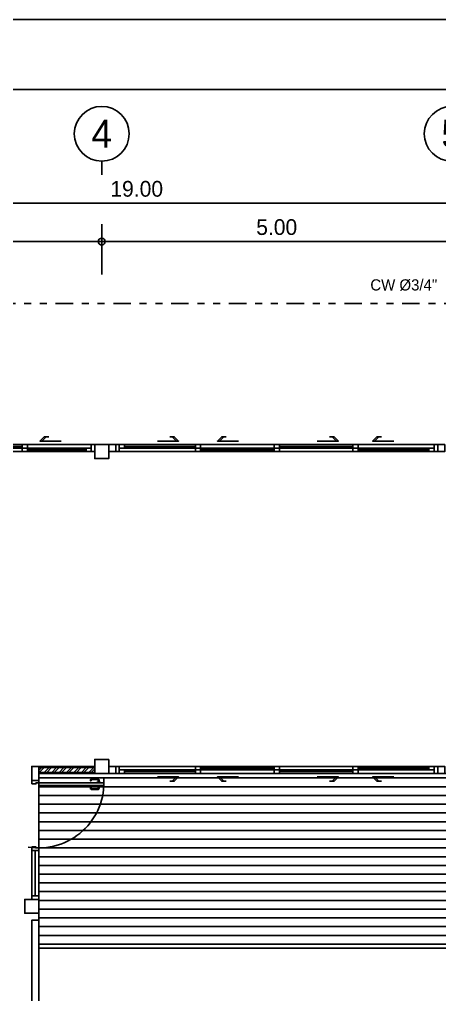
# Model space of a CAD drawing. Header units: inches. Extents: x -1366 to 1207, y -585 to 2554.
# Drawn here: x 733.08 to 739.08, y 2029.37 to 2043.31 of the extents above; entities that cross this region are included whole.
import ezdxf
from ezdxf.enums import TextEntityAlignment as Align

# ---------------------------------------------------------------- set-up
doc = ezdxf.new("R2010")
doc.units = ezdxf.units.IN
doc.header["$MEASUREMENT"] = 0
doc.header["$PDSIZE"] = 0.05
doc.linetypes.add('DIVIDE2', pattern=[0.625, 0.25, -0.125, 0, -0.125, 0, -0.125])
doc.layers.get('DEFPOINTS').update_dxf_attribs({"linetype": 'CONTINUOUS'})
doc.layers.add('Bodr A3', color=13, linetype='CONTINUOUS', plot=False)
for name, color, linetype in [('COLD WATER PIPE', 3, 'DIVIDE2'), ('COLM', 3, 'CONTINUOUS'), ('DIM', 7, 'CONTINUOUS'), ('DIMS-BUBL', 5, 'CONTINUOUS'), ('DOOR', 7, 'CONTINUOUS'), ('Floor-2', 9, 'CONTINUOUS'), ('Floor-Wood', 37, 'CONTINUOUS'), ('GRID-BUBL', 5, 'CONTINUOUS'), ('GRID-TEXT', 3, 'CONTINUOUS'), ('HEAD', 7, 'CONTINUOUS'), ('TEXT', 4, 'CONTINUOUS'), ('WALL', 7, 'CONTINUOUS'), ('WALL_HATC', 251, 'CONTINUOUS'), ('wind', 7, 'CONTINUOUS')]:
    doc.layers.add(name, color=color, linetype=linetype)
doc.styles.get("Standard").update_dxf_attribs({"font": 'CordiaUPC.ttf'})
doc.styles.add('style10', font='THSarabun.ttf')
doc.styles.add('style5', font='THSarabun.ttf')
doc.styles.add('THAIWIN', font='CordiaUPC.ttf')
doc.dimstyles.new('C-C100', dxfattribs={"dimtxt": 0.225, "dimasz": 0.15, "dimexe": 0.25, "dimexo": 0, "dimgap": 0.09, "dimtad": 1, "dimtih": 1, "dimtoh": 1, "dimzin": 0, "dimdsep": 46, "dimtxsty": 'style10', "dimblk1": 'B-2', "dimblk2": 'B-2', "dimsah": 1, "dimcen": 0.09, "dimdle": 0.18, "dimclrd": 1, "dimclre": 7, "dimclrt": 4, "dimadec": 0, "dimazin": 0, "dimtfac": 1, "dimtix": 1, "dimtmove": 2, "dimatfit": 3, "dimldrblk": 'B-2', "dimfxl": 1, "dimtolj": 1, "dimtzin": 0, "dimarcsym": 0})
doc.dimstyles.new('C-CC100', dxfattribs={"dimtxt": 0.225, "dimasz": 0.15, "dimexe": 0.25, "dimexo": 0, "dimgap": 0.09, "dimtad": 1, "dimtih": 1, "dimtoh": 1, "dimzin": 0, "dimdsep": 46, "dimtxsty": 'style10', "dimblk1": 'B-2', "dimblk2": 'B-2', "dimsah": 1, "dimcen": 0.09, "dimdle": 0.18, "dimclrd": 1, "dimclre": 7, "dimclrt": 2, "dimadec": 0, "dimazin": 0, "dimtfac": 1, "dimtix": 1, "dimtmove": 2, "dimatfit": 3, "dimldrblk": 'B-2', "dimfxl": 1, "dimtolj": 1, "dimtzin": 0, "dimarcsym": 0})

# ---------------------------------------------------------------- blocks, each defined once
blk = doc.blocks.new('B-2')
at = {"layer": 'DIM', "color": 2}
blk.add_line((0, 1), (0, -1), dxfattribs=at)
at = {"layer": 'DIM'}
blk.add_line((-1, 0), (1, 0), dxfattribs=at)
at = {"layer": 'DIM', "color": 2}
blk.add_circle((0, 0), 0.325, dxfattribs=at)
blk = doc.blocks.new('*D737')
at = {"layer": 'DEFPOINTS', "color": 0, "transparency": 16777216}
for p in [(744.251, 2040.683), (725.251, 2040.1), (744.251, 2040.1)]:
    blk.add_point(p, dxfattribs=at)
at = {"layer": 'DIM', "color": 7, "lineweight": -2, "transparency": 16777216}
for p, q in [((725.251, 2040.1), (725.251, 2040.933)), ((744.251, 2040.1), (744.251, 2040.933))]:
    blk.add_line(p, q, dxfattribs=at)
at = {"layer": 'DIM', "color": 1, "lineweight": -2, "transparency": 16777216}
blk.add_line((725.401, 2040.683), (744.101, 2040.683), dxfattribs=at)
at = {"layer": 'DIM', "color": 1, "lineweight": -2, "transparency": 16777216, "xscale": 0.15, "yscale": 0.15, "zscale": 0.15, "rotation": 180}
blk.add_blockref('B-2', (725.251, 2040.683), dxfattribs=at)
at = {"layer": 'DIM', "color": 1, "lineweight": -2, "transparency": 16777216, "xscale": 0.15, "yscale": 0.15, "zscale": 0.15}
blk.add_blockref('B-2', (744.251, 2040.683), dxfattribs=at)
at = {"layer": 'DIM', "color": 2, "transparency": 16777216, "insert": (734.751, 2040.888), "char_height": 0.225, "attachment_point": 5, "style": 'style10'}
blk.add_mtext('\\A1;19.00', dxfattribs=at)
blk = doc.blocks.new('*D739')
at = {"layer": 'DEFPOINTS', "color": 0, "transparency": 16777216}
for p in [(729.751, 2040.136), (734.251, 2039.663), (729.751, 2039.643)]:
    blk.add_point(p, dxfattribs=at)
at = {"layer": 'DIM', "color": 7, "lineweight": -2, "transparency": 16777216}
for p, q in [((729.751, 2039.643), (729.751, 2040.386)), ((734.251, 2039.663), (734.251, 2040.386))]:
    blk.add_line(p, q, dxfattribs=at)
at = {"layer": 'DIM', "color": 1, "lineweight": -2, "transparency": 16777216}
blk.add_line((734.101, 2040.136), (729.901, 2040.136), dxfattribs=at)
at = {"layer": 'DIM', "color": 1, "lineweight": -2, "transparency": 16777216, "xscale": 0.15, "yscale": 0.15, "zscale": 0.15, "rotation": 180}
blk.add_blockref('B-2', (729.751, 2040.136), dxfattribs=at)
at = {"layer": 'DIM', "color": 1, "lineweight": -2, "transparency": 16777216, "xscale": 0.15, "yscale": 0.15, "zscale": 0.15}
blk.add_blockref('B-2', (734.251, 2040.136), dxfattribs=at)
at = {"layer": 'DIM', "color": 4, "transparency": 16777216, "insert": (732.001, 2040.342), "char_height": 0.225, "attachment_point": 5, "style": 'style10'}
blk.add_mtext('\\A1;4.50', dxfattribs=at)
blk = doc.blocks.new('S-BBUP')
at = {"layer": 'GRID-BUBL'}
blk.add_line((0, 0.25), (0, 0), dxfattribs=at)
blk.add_circle((0, 0.75), 0.5, dxfattribs=at)
at = {"layer": 'GRID-TEXT'}
blk.add_attdef('X', text='', height=0.5, dxfattribs=at).set_placement((0, 0.75), align=Align.MIDDLE)
blk = doc.blocks.new('*D750')
at = {"layer": 'DEFPOINTS', "color": 0, "transparency": 16777216}
for p in [(739.251, 2040.136), (734.251, 2039.663), (739.251, 2039.643)]:
    blk.add_point(p, dxfattribs=at)
at = {"layer": 'DIM', "color": 7, "lineweight": -2, "transparency": 16777216}
for p, q in [((734.251, 2039.663), (734.251, 2040.386)), ((739.251, 2039.643), (739.251, 2040.386))]:
    blk.add_line(p, q, dxfattribs=at)
at = {"layer": 'DIM', "color": 1, "lineweight": -2, "transparency": 16777216}
blk.add_line((734.401, 2040.136), (739.101, 2040.136), dxfattribs=at)
at = {"layer": 'DIM', "color": 1, "lineweight": -2, "transparency": 16777216, "xscale": 0.15, "yscale": 0.15, "zscale": 0.15, "rotation": 180}
blk.add_blockref('B-2', (734.251, 2040.136), dxfattribs=at)
at = {"layer": 'DIM', "color": 1, "lineweight": -2, "transparency": 16777216, "xscale": 0.15, "yscale": 0.15, "zscale": 0.15}
blk.add_blockref('B-2', (739.251, 2040.136), dxfattribs=at)
at = {"layer": 'DIM', "color": 4, "transparency": 16777216, "insert": (736.751, 2040.341), "char_height": 0.225, "attachment_point": 5, "style": 'style10'}
blk.add_mtext('\\A1;5.00', dxfattribs=at)
blk = doc.blocks.new('DR100SL9')
at = {"layer": 'DOOR'}
for points in [[(0.418, 0.986), (0.418, 0.929), (0.425, 0.929), (0.425, 0.986)], [(0.425, 1.03), (0.425, 0.1), (0.465, 0.1), (0.465, 1.03)], [(0.472, 0.986), (0.472, 0.929), (0.465, 0.929), (0.465, 0.986)], [(-0.45, 0), (-0.5, 0), (-0.5, 0.1), (-0.465, 0.1), (-0.465, 0.06), (-0.45, 0.06)], [(0.45, 0), (0.5, 0), (0.5, 0.1), (0.465, 0.1), (0.465, 0.06), (0.45, 0.06)]]:
    blk.add_lwpolyline(points, close=True, dxfattribs=at)
for points in [[(0.418, 0.961), (0.385, 0.961, 0.414214), (0.369, 0.945), (0.369, 0.853, 0.414214), (0.385, 0.837), (0.394, 0.837), (0.394, 0.847), (0.385, 0.847, -0.414214), (0.379, 0.853), (0.379, 0.945, -0.414214), (0.385, 0.951), (0.418, 0.951)], [(0.472, 0.961), (0.505, 0.961, -0.414214), (0.521, 0.945), (0.521, 0.853, -0.414214), (0.505, 0.837), (0.496, 0.837), (0.496, 0.847), (0.505, 0.847, 0.414214), (0.511, 0.853), (0.511, 0.945, 0.414214), (0.505, 0.951), (0.472, 0.951)]]:
    blk.add_lwpolyline(points, format="xyb", dxfattribs=at)
at = {"layer": 'DOOR', "color": 251}
blk.add_arc((0.465, 0.1), 0.93, 86.0985, 189.2571, dxfattribs=at)

msp = doc.modelspace()

# ---------------------------------------------------------------- hatches: boundary and pattern name
at = {"layer": 'Floor-Wood'}
h = msp.add_hatch(dxfattribs=at)
h.set_pattern_fill('LINE', color=256)
h.set_pattern_definition([(0, (738.80148, 2046.71807), (0, 0.125), [])])
h.paths.add_polyline_path([(733.3515, 2030.0332), (744.3515, 2030.0332), (744.3515, 2032.5332), (733.3515, 2032.5332)])
at = {"layer": 'WALL_HATC'}
h = msp.add_hatch(dxfattribs=at)
h.set_pattern_fill('ANSI32', color=256, scale=0.2, angle=179.99694, style=0)
h.set_pattern_definition([(224.99694, (703.184735, 2041.513254), (0.05303018, -0.05303584), []), (224.99694, (703.14938, 2041.513256), (0.05303018, -0.05303584), [])])
h.paths.add_polyline_path([(733.3515, 2032.5482), (734.1515, 2032.5482), (734.1515, 2032.6182), (733.3515, 2032.6182)])

# ---------------------------------------------------------------- linework, layer by layer
at = {"layer": 'Bodr A3'}
msp.add_lwpolyline([(712.6165, 2013.6098), (754.6165, 2013.6098), (754.6165, 2043.3098), (712.6165, 2043.3098)], close=True, dxfattribs=at)
at = {"layer": 'COLD WATER PIPE'}
msp.add_lwpolyline([(747.0422, 2039.2518), (723.403, 2039.2518)], dxfattribs=at)
at = {"layer": 'COLM'}
for points in [[(734.3515, 2037.2332), (734.3515, 2037.0332), (734.1515, 2037.0332), (734.1515, 2037.2332)], [(734.3515, 2032.7332), (734.3515, 2032.5332), (734.1515, 2032.5332), (734.1515, 2032.7332)], [(733.3515, 2030.7332), (733.3515, 2030.5332), (733.1515, 2030.5332), (733.1515, 2030.7332)]]:
    msp.add_lwpolyline(points, close=True, dxfattribs=at)
at = {"layer": 'Floor-2'}
msp.add_lwpolyline([(733.3515, 2030.0332), (744.3515, 2030.0332), (744.3515, 2032.5332), (733.3515, 2032.5332)], close=True, dxfattribs=at)
at = {"layer": 'HEAD', "color": 5}
msp.add_lwpolyline([(713.6165, 2016.6824), (753.6165, 2016.6824), (753.6165, 2042.3098), (713.6165, 2042.3098)], close=True, dxfattribs=at)
at = {"layer": 'WALL'}
for points in [[(734.3515, 2037.2332), (734.3515, 2037.1332), (734.4515, 2037.1332), (734.4515, 2037.2332)], [(739.1515, 2037.2332), (739.1515, 2037.1332), (739.0515, 2037.1332), (739.0515, 2037.2332)], [(733.2515, 2032.4332), (733.2515, 2032.6332), (733.3515, 2032.6332), (733.3515, 2032.4332)], [(733.3515, 2032.6332), (734.1515, 2032.6332), (734.1515, 2032.5332), (733.3515, 2032.5332)], [(734.3515, 2032.5332), (734.3515, 2032.6332), (734.4515, 2032.6332), (734.4515, 2032.5332)], [(739.1515, 2032.5332), (739.1515, 2032.6332), (739.0515, 2032.6332), (739.0515, 2032.5332)]]:
    msp.add_lwpolyline(points, close=True, dxfattribs=at)
at = {"layer": 'WALL_HATC'}
msp.add_lwpolyline([(733.3515, 2032.5482), (734.1515, 2032.5482), (734.1515, 2032.6182), (733.3515, 2032.6182)], close=True, dxfattribs=at)
at = {"layer": 'wind'}
for p, q in [((733.114, 2037.2082), (732.2765, 2037.2082)), ((733.189, 2037.1582), (734.0265, 2037.1582)), ((735.589, 2037.2081), (734.5765, 2037.2081)), ((735.664, 2037.1581), (736.714, 2037.1582)), ((737.839, 2037.2082), (736.789, 2037.2082)), ((737.914, 2037.1582), (738.9265, 2037.1582)), ((735.589, 2032.5582), (734.5765, 2032.5582)), ((735.664, 2032.6082), (736.714, 2032.6082)), ((737.839, 2032.5582), (736.789, 2032.5582)), ((737.914, 2032.6082), (738.9265, 2032.6082))]:
    msp.add_line(p, q, dxfattribs=at)
at = {"layer": 'wind', "color": 8}
for p, q in [((733.3973, 2037.2832), (733.6701, 2037.2832)), ((735.3204, 2037.2832), (735.0476, 2037.2832)), ((735.9325, 2037.2832), (736.2053, 2037.2832)), ((737.6034, 2037.2832), (737.3306, 2037.2832)), ((738.1495, 2037.2832), (738.4224, 2037.2832)), ((735.3204, 2032.4831), (735.0476, 2032.4831)), ((735.9325, 2032.4831), (736.2053, 2032.4831)), ((737.6034, 2032.4832), (737.3306, 2032.4832)), ((738.1495, 2032.4832), (738.4224, 2032.4832))]:
    msp.add_line(p, q, dxfattribs=at)
for points in [[(733.4592, 2037.345), (733.3973, 2037.2832), (733.369, 2037.2832), (733.4309, 2037.345), (733.4592, 2037.345), (733.494, 2037.345)], [(735.2586, 2037.345), (735.3204, 2037.2832), (735.3487, 2037.2832), (735.2869, 2037.345), (735.2586, 2037.345), (735.2237, 2037.345)], [(735.9944, 2037.345), (735.9325, 2037.2832), (735.9042, 2037.2832), (735.9661, 2037.345), (735.9944, 2037.345), (736.0292, 2037.345)], [(737.5416, 2037.345), (737.6034, 2037.2832), (737.6317, 2037.2832), (737.5698, 2037.345), (737.5416, 2037.345), (737.5067, 2037.345)], [(738.2114, 2037.345), (738.1495, 2037.2832), (738.1213, 2037.2832), (738.1831, 2037.345), (738.2114, 2037.345), (738.2463, 2037.345)], [(735.2586, 2032.4213), (735.3204, 2032.4831), (735.3487, 2032.4831), (735.2869, 2032.4213), (735.2586, 2032.4213), (735.2237, 2032.4213)], [(735.9944, 2032.4213), (735.9325, 2032.4831), (735.9042, 2032.4831), (735.9661, 2032.4213), (735.9944, 2032.4213), (736.0292, 2032.4213)], [(737.5416, 2032.4213), (737.6034, 2032.4832), (737.6317, 2032.4832), (737.5698, 2032.4213), (737.5416, 2032.4213), (737.5067, 2032.4213)], [(738.2114, 2032.4213), (738.1495, 2032.4832), (738.1213, 2032.4832), (738.1831, 2032.4213), (738.2114, 2032.4213), (738.2463, 2032.4213)]]:
    msp.add_lwpolyline(points, dxfattribs=at)
for points in [[(732.1515, 2037.2332), (734.1515, 2037.2332), (734.1515, 2037.1332), (732.1515, 2037.1332)], [(733.114, 2037.1832), (732.2765, 2037.1832), (732.2765, 2037.2332), (733.114, 2037.2332)], [(734.1015, 2037.1332), (733.189, 2037.1332), (733.189, 2037.1832), (734.1015, 2037.1832)], [(734.4515, 2037.2332), (739.0515, 2037.2332), (739.0515, 2037.1332), (734.4515, 2037.1332)], [(734.5015, 2037.2331), (735.589, 2037.2331), (735.589, 2037.1831), (734.5015, 2037.1831)], [(735.664, 2037.1831), (736.714, 2037.1832), (736.714, 2037.1332), (735.664, 2037.1331)], [(737.839, 2037.1832), (736.789, 2037.1832), (736.789, 2037.2332), (737.839, 2037.2332)], [(739.0015, 2037.1332), (737.914, 2037.1332), (737.914, 2037.1832), (739.0015, 2037.1832)], [(734.4515, 2032.5332), (739.0515, 2032.5332), (739.0515, 2032.6332), (734.4515, 2032.6332)], [(734.5015, 2032.5332), (735.589, 2032.5332), (735.589, 2032.5832), (734.5015, 2032.5832)], [(735.664, 2032.5832), (736.714, 2032.5832), (736.714, 2032.6332), (735.664, 2032.6332)], [(737.839, 2032.5832), (736.789, 2032.5832), (736.789, 2032.5332), (737.839, 2032.5332)], [(739.0015, 2032.6332), (737.914, 2032.6332), (737.914, 2032.5832), (739.0015, 2032.5832)], [(733.2515, 2030.7332), (733.3515, 2030.7332), (733.3515, 2031.4332), (733.2515, 2031.4332)], [(733.3515, 2026.3332), (733.3515, 2030.4332), (733.2515, 2030.4332), (733.2515, 2026.3332)]]:
    msp.add_lwpolyline(points, close=True, dxfattribs=at)
at = {"layer": 'wind'}
for points in [[(733.189, 2037.1832), (733.114, 2037.1832), (733.114, 2037.2332), (733.189, 2037.2332)], [(733.189, 2037.1832), (733.114, 2037.1832), (733.114, 2037.1332), (733.189, 2037.1332)], [(734.1015, 2037.1832), (734.0265, 2037.1832), (734.0265, 2037.1332), (734.1015, 2037.1332)], [(734.1015, 2037.2332), (734.1515, 2037.2332), (734.1515, 2037.1332), (734.1015, 2037.1332)], [(734.4515, 2037.2332), (734.5015, 2037.2332), (734.5015, 2037.1332), (734.4515, 2037.1332)], [(734.5015, 2037.1831), (734.5765, 2037.1831), (734.5765, 2037.2331), (734.5015, 2037.2331)], [(735.589, 2037.1831), (735.664, 2037.1831), (735.664, 2037.2331), (735.589, 2037.2331)], [(735.589, 2037.1831), (735.664, 2037.1831), (735.664, 2037.1331), (735.589, 2037.1331)], [(736.714, 2037.1832), (736.789, 2037.1832), (736.789, 2037.2332), (736.714, 2037.2332)], [(736.789, 2037.1832), (736.714, 2037.1832), (736.714, 2037.1332), (736.789, 2037.1332)], [(737.914, 2037.1832), (737.839, 2037.1832), (737.839, 2037.2332), (737.914, 2037.2332)], [(737.914, 2037.1832), (737.839, 2037.1832), (737.839, 2037.1332), (737.914, 2037.1332)], [(739.0015, 2037.1832), (738.9265, 2037.1832), (738.9265, 2037.1332), (739.0015, 2037.1332)], [(739.0015, 2037.2332), (739.0515, 2037.2332), (739.0515, 2037.1332), (739.0015, 2037.1332)], [(734.4515, 2032.5332), (734.5015, 2032.5332), (734.5015, 2032.6332), (734.4515, 2032.6332)], [(734.5015, 2032.5832), (734.5765, 2032.5832), (734.5765, 2032.5332), (734.5015, 2032.5332)], [(735.589, 2032.5832), (735.664, 2032.5832), (735.664, 2032.6332), (735.589, 2032.6332)], [(735.589, 2032.5832), (735.664, 2032.5832), (735.664, 2032.5332), (735.589, 2032.5332)], [(736.789, 2032.5832), (736.714, 2032.5832), (736.714, 2032.6332), (736.789, 2032.6332)], [(736.714, 2032.5832), (736.789, 2032.5832), (736.789, 2032.5332), (736.714, 2032.5332)], [(737.914, 2032.5832), (737.839, 2032.5832), (737.839, 2032.6332), (737.914, 2032.6332)], [(737.914, 2032.5832), (737.839, 2032.5832), (737.839, 2032.5332), (737.914, 2032.5332)], [(739.0015, 2032.5832), (738.9265, 2032.5832), (738.9265, 2032.6332), (739.0015, 2032.6332)], [(739.0015, 2032.5332), (739.0515, 2032.5332), (739.0515, 2032.6332), (739.0015, 2032.6332)], [(733.2515, 2030.7332), (733.2515, 2030.7832), (733.3515, 2030.7832), (733.3515, 2030.7332)]]:
    msp.add_lwpolyline(points, close=True, dxfattribs=at)
msp.add_lwpolyline([(733.3015, 2030.7832), (733.3015, 2031.4332)], dxfattribs=at)

# ---------------------------------------------------------------- block references
at = {"layer": 'DIMS-BUBL'}
ref = msp.add_blockref('S-BBUP', (734.2515, 2041.0882), dxfattribs=dict(at, xscale=0.7840000000000128, yscale=0.7840000000000128, zscale=0.7840000000000128))
ref.add_attrib('X', '4', dxfattribs={"layer": 'GRID-TEXT', "color": 2, "height": 0.4, "style": 'style5'}).set_placement((734.2515, 2041.6762), align=Align.MIDDLE)
ref = msp.add_blockref('S-BBUP', (739.2515, 2041.0882), dxfattribs=dict(at, xscale=0.7840000000000128, yscale=0.7840000000000128, zscale=0.7840000000000128))
ref.add_attrib('X', '5', dxfattribs={"layer": 'GRID-TEXT', "color": 2, "height": 0.4, "style": 'style5'}).set_placement((739.2515, 2041.6762), align=Align.MIDDLE)
at = {"layer": 'WALL', "xscale": -1, "rotation": 270}
msp.add_blockref('DR100SL9', (733.2515, 2031.9332), dxfattribs=at)

# ---------------------------------------------------------------- texts
at = {"layer": 'TEXT', "color": 7, "style": 'THAIWIN'}
msp.add_text('CW %%C3/4"', height=0.16, dxfattribs=at).set_placement((738.0884, 2039.516), align=Align.MIDDLE_LEFT)

# ---------------------------------------------------------------- dimensions: what is measured, and where the dimension line sits
at = {"layer": 'DIM'}
dim = msp.add_linear_dim(base=(744.2515, 2040.6827), p1=(725.2515, 2040.1005), p2=(744.2515, 2040.1005), dimstyle='C-CC100', dxfattribs=at)
dim.commit()
dim.dimension.update_dxf_attribs({"geometry": '*D737', "text_midpoint": (734.7515, 2040.888)})
dim = msp.add_linear_dim(base=(729.7515, 2040.1356), p1=(734.2515, 2039.6632), p2=(729.7515, 2039.6428), dimstyle='C-C100', override={"dimtxsty": 'style10', "dimldrblk": 'B-2'}, dxfattribs=at)
dim.commit()
dim.dimension.update_dxf_attribs({"geometry": '*D739', "text_midpoint": (732.0015, 2040.3418)})
dim = msp.add_linear_dim(base=(739.2515, 2040.1356), p1=(734.2515, 2039.6632), p2=(739.2515, 2039.6428), angle=180, dimstyle='C-C100', override={"dimtxsty": 'style10', "dimldrblk": 'B-2'}, dxfattribs=at)
dim.commit()
dim.dimension.update_dxf_attribs({"geometry": '*D750', "text_midpoint": (736.7515, 2040.3406)})

doc.saveas('drawing.dxf')
